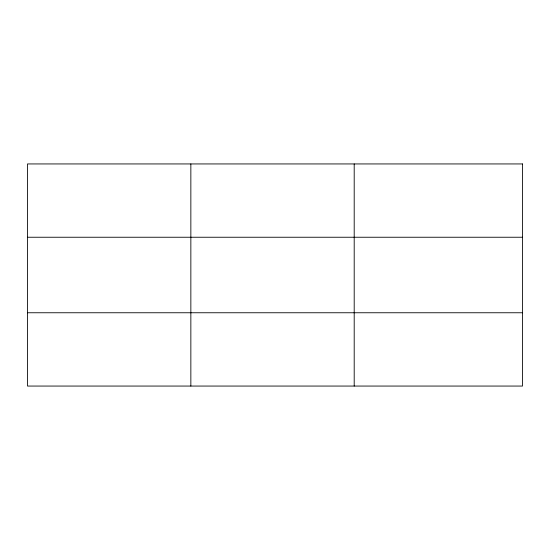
<?xml version="1.0" encoding="UTF-8"?>
<svg xmlns="http://www.w3.org/2000/svg" width="550" height="550" viewBox="0 0 550 550"><rect width="100%" height="100%" fill="white"/><g stroke="black" fill="none" stroke-linecap="round" stroke-linejoin="round"><path stroke-width="0.82" d="M190.85 163.941L190.85 386.059M354.2 163.941L354.2 386.059M27.5 237.242L522.5 237.242M27.5 312.757L522.5 312.757M522.5 163.941L522.5 386.059L27.5 386.059L27.5 163.941L522.5 163.941"/></g></svg>
